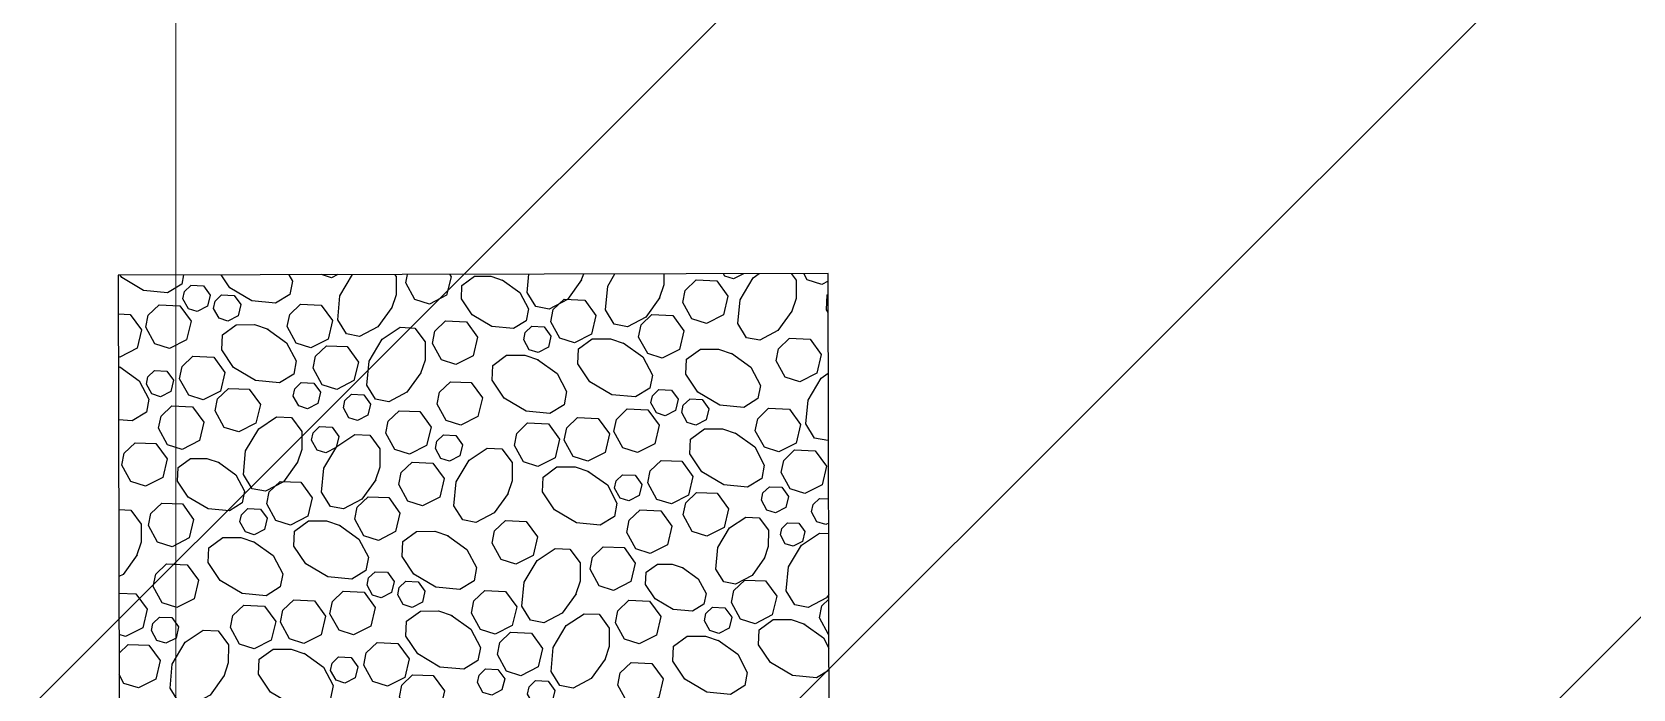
# Model space of a CAD drawing. Header units: feet. Extents: x 7707 to 9528, y 2602 to 5512.
# Drawn here: x 8616.71 to 8627.89, y 4018.87 to 4023.46 of the extents above; entities that cross this region are included whole.
import ezdxf

# ---------------------------------------------------------------- set-up
doc = ezdxf.new("R2010")
doc.units = ezdxf.units.FT
doc.header["$LTSCALE"] = 0.4
doc.header["$MEASUREMENT"] = 0
doc.linetypes.add('HIDDEN', pattern=[0.375, 0.25, -0.125])
for name, color, linetype in [('ECB', 84, 'Continuous'), ('grid', 254, 'HIDDEN'), ('SODDED LOT', 2, 'Continuous'), ('STORM', 7, 'Continuous')]:
    doc.layers.add(name, color=color, linetype=linetype)

# ---------------------------------------------------------------- blocks, each defined once
blk = doc.blocks.new('A$C4CC417DA')
at = {"layer": 'STORM', "color": 1, "flags": 128}
blk.add_lwpolyline([(3.97, 16.571), (0, 7.94), (17.261, 0), (21.231, 8.631)], close=True, dxfattribs=at)
for points in [[(4.063, 16.528), (4.067, 16.434), (3.929, 16.282), (3.834, 16.276)], [(4.445, 16.353), (4.401, 16.346), (4.224, 16.438), (4.22, 16.456)], [(3.763, 16.121), (3.873, 16.144), (4.094, 16.042), (4.234, 15.909)], [(4.225, 15.92), (4.383, 15.64), (4.398, 15.365), (4.293, 15.219), (4.072, 15.193), (3.794, 15.354), (3.6, 15.636), (3.585, 15.734)], [(4.54, 15.735), (4.667, 15.982), (4.918, 16.032), (5.118, 15.874), (5.128, 15.616), (4.99, 15.464), (4.739, 15.448), (4.606, 15.545), (4.54, 15.736)], [(5.999, 15.637), (6, 15.626), (5.895, 15.48), (5.674, 15.454), (5.396, 15.615), (5.202, 15.897), (5.184, 16.012)], [(3.497, 15.543), (3.503, 15.391), (3.42, 15.3), (3.384, 15.298)], [(5.927, 15.17), (6.054, 15.417), (6.304, 15.467), (6.505, 15.309), (6.515, 15.051), (6.377, 14.899), (6.125, 14.883), (5.992, 14.98), (5.927, 15.17)], [(3.306, 14.93), (3.433, 15.177), (3.683, 15.227), (3.884, 15.069), (3.895, 14.81), (3.756, 14.659), (3.505, 14.643), (3.372, 14.74), (3.306, 14.93)], [(5.275, 15.09), (5.402, 15.337), (5.652, 15.386), (5.853, 15.229), (5.863, 14.97), (5.725, 14.819), (5.473, 14.802), (5.34, 14.9), (5.275, 15.09)], [(6.656, 15.201), (6.712, 15.309)], [(4.395, 14.947), (4.675, 15.105), (4.95, 15.119), (5.096, 15.014), (5.123, 14.793), (4.962, 14.516), (4.68, 14.322), (4.395, 14.277), (4.218, 14.369), (4.172, 14.595), (4.274, 14.816), (4.407, 14.956)], [(7.007, 15.174), (7.009, 15.129), (6.926, 15.038), (6.775, 15.028), (6.695, 15.087), (6.656, 15.201)], [(7.877, 14.774), (7.905, 14.725), (7.919, 14.449), (7.814, 14.303), (7.593, 14.277), (7.315, 14.438), (7.122, 14.72), (7.077, 15.005), (7.135, 15.115)], [(6.232, 14.658), (6.308, 14.806), (6.459, 14.836), (6.579, 14.741), (6.585, 14.586), (6.502, 14.496), (6.351, 14.486), (6.272, 14.544), (6.232, 14.658)], [(6.773, 14.676), (6.841, 14.809), (6.977, 14.836), (7.085, 14.751), (7.09, 14.611), (7.016, 14.529), (6.88, 14.52), (6.808, 14.573), (6.773, 14.676)], [(3.051, 14.573), (3.185, 14.512), (3.325, 14.379)], [(5.387, 14.546), (5.666, 14.704), (5.941, 14.718), (6.088, 14.613), (6.114, 14.392), (5.953, 14.114), (5.671, 13.921), (5.386, 13.876), (5.209, 13.968), (5.163, 14.194), (5.265, 14.415), (5.397, 14.555)], [(8.365, 14.549), (8.36, 14.543), (8.108, 14.527), (7.975, 14.624), (7.933, 14.748)], [(3.316, 14.39), (3.474, 14.11), (3.489, 13.835), (3.383, 13.689), (3.162, 13.662), (2.885, 13.824), (2.778, 13.979)], [(3.479, 14.2), (3.606, 14.447), (3.857, 14.496), (4.057, 14.339), (4.067, 14.08), (3.93, 13.929), (3.678, 13.912), (3.544, 14.01), (3.479, 14.2)], [(4.718, 14.184), (4.794, 14.332), (4.945, 14.362), (5.065, 14.267), (5.071, 14.112), (4.989, 14.021), (4.837, 14.011), (4.758, 14.069), (4.719, 14.184)], [(7.071, 14.2), (7.213, 13.948), (7.226, 13.701), (7.132, 13.569), (6.933, 13.545), (6.683, 13.69), (6.508, 13.944), (6.468, 14.201), (6.551, 14.359), (6.754, 14.402), (6.953, 14.309), (7.079, 14.19)], [(8.093, 14.307), (8.372, 14.465), (8.53, 14.473)], [(8.797, 14.351), (8.82, 14.153), (8.659, 13.875), (8.377, 13.682), (8.092, 13.637), (7.916, 13.729), (7.869, 13.955), (7.971, 14.176), (8.104, 14.316)], [(4.43, 13.864), (4.506, 14.012), (4.657, 14.042), (4.777, 13.947), (4.783, 13.792), (4.7, 13.701), (4.549, 13.691), (4.469, 13.75), (4.43, 13.864)], [(5.893, 13.741), (6.02, 13.988), (6.271, 14.037), (6.472, 13.879), (6.482, 13.621), (6.344, 13.469), (6.092, 13.453), (5.959, 13.551), (5.894, 13.741)], [(7.229, 13.833), (7.356, 14.08), (7.606, 14.13), (7.807, 13.972), (7.818, 13.714), (7.679, 13.562), (7.427, 13.545), (7.294, 13.643), (7.229, 13.833)], [(3.662, 13.692), (3.942, 13.851), (4.217, 13.865), (4.363, 13.76), (4.389, 13.539), (4.228, 13.261), (3.946, 13.067), (3.662, 13.023), (3.485, 13.115), (3.438, 13.34), (3.54, 13.562), (3.673, 13.701)], [(5.303, 13.491), (5.43, 13.737), (5.68, 13.787), (5.881, 13.629), (5.891, 13.371), (5.753, 13.219), (5.501, 13.203), (5.368, 13.3), (5.303, 13.49)], [(2.662, 13.538), (2.821, 13.259), (2.835, 12.984), (2.73, 12.837), (2.509, 12.811), (2.297, 12.934)], [(2.601, 13.595), (2.672, 13.527)], [(2.798, 13.219), (2.925, 13.466), (3.176, 13.515), (3.377, 13.358), (3.386, 13.099), (3.248, 12.948), (2.997, 12.931), (2.864, 13.028), (2.799, 13.219)], [(4.488, 13.368), (4.615, 13.615), (4.866, 13.665), (5.066, 13.507), (5.076, 13.248), (4.938, 13.097), (4.686, 13.08), (4.554, 13.178), (4.488, 13.368)], [(6.724, 13.148), (6.951, 13.276), (7.174, 13.288), (7.292, 13.203), (7.313, 13.024), (7.183, 12.799), (6.954, 12.642), (6.724, 12.606), (6.581, 12.68), (6.543, 12.863), (6.626, 13.042), (6.733, 13.155)], [(7.378, 13.289), (7.454, 13.437), (7.605, 13.467), (7.725, 13.372), (7.731, 13.217), (7.648, 13.126), (7.497, 13.116), (7.417, 13.175), (7.378, 13.289)], [(7.812, 13.172), (8.091, 13.331), (8.366, 13.345), (8.513, 13.24), (8.539, 13.019), (8.378, 12.741), (8.096, 12.548), (7.811, 12.503), (7.634, 12.595), (7.588, 12.82), (7.69, 13.042), (7.823, 13.182)], [(5.261, 12.942), (5.337, 13.091), (5.487, 13.12), (5.608, 13.026), (5.614, 12.871), (5.531, 12.78), (5.38, 12.77), (5.3, 12.828), (5.261, 12.942)], [(5.787, 12.956), (5.914, 13.203), (6.165, 13.252), (6.365, 13.095), (6.375, 12.836), (6.237, 12.685), (5.986, 12.668), (5.853, 12.766), (5.788, 12.956)], [(4.314, 12.717), (4.441, 12.964), (4.691, 13.013), (4.892, 12.855), (4.902, 12.597), (4.764, 12.446), (4.512, 12.429), (4.379, 12.527), (4.314, 12.717)], [(2.217, 12.577), (2.469, 12.719), (2.716, 12.732), (2.848, 12.638), (2.872, 12.439), (2.726, 12.189), (2.473, 12.015), (2.216, 11.975), (2.057, 12.057), (2.015, 12.26), (2.107, 12.459), (2.227, 12.585)], [(2.947, 12.675), (3.024, 12.823), (3.174, 12.852), (3.294, 12.758), (3.3, 12.603), (3.217, 12.512), (3.066, 12.502), (2.987, 12.56), (2.947, 12.675)], [(3.381, 12.558), (3.661, 12.716), (3.936, 12.731), (4.082, 12.626), (4.108, 12.405), (3.947, 12.127), (3.665, 11.933), (3.38, 11.889), (3.204, 11.981), (3.157, 12.206), (3.259, 12.428), (3.392, 12.567)], [(5.022, 12.542), (5.301, 12.7), (5.576, 12.714), (5.722, 12.609), (5.749, 12.388), (5.588, 12.111), (5.306, 11.917), (5.021, 11.872), (4.844, 11.964), (4.797, 12.19), (4.9, 12.411), (5.033, 12.551)], [(6.03, 12.303), (6.156, 12.55), (6.407, 12.599), (6.608, 12.442), (6.618, 12.183), (6.48, 12.032), (6.228, 12.016), (6.095, 12.113), (6.03, 12.303)], [(6.824, 12.312), (6.951, 12.558), (7.202, 12.608), (7.402, 12.45), (7.412, 12.192), (7.274, 12.04), (7.022, 12.024), (6.889, 12.121), (6.824, 12.312)], [(4.099, 12.08), (4.226, 12.327), (4.477, 12.377), (4.677, 12.219), (4.687, 11.961), (4.549, 11.809), (4.297, 11.793), (4.164, 11.89), (4.099, 12.08)], [(7.594, 11.99), (7.721, 12.237), (7.971, 12.286), (8.172, 12.128), (8.182, 11.87), (8.044, 11.719), (7.792, 11.702), (7.659, 11.8), (7.594, 11.99)], [(1.851, 11.966), (1.89, 11.973), (2.091, 11.815), (2.101, 11.557), (1.963, 11.406), (1.711, 11.389), (1.618, 11.457)], [(2.396, 11.659), (2.523, 11.906), (2.774, 11.955), (2.975, 11.797), (2.985, 11.539), (2.847, 11.388), (2.595, 11.371), (2.462, 11.469), (2.397, 11.659)], [(6.447, 11.708), (6.606, 11.428), (6.62, 11.153), (6.515, 11.007), (6.294, 10.98), (6.016, 11.142), (5.823, 11.424), (5.778, 11.709), (5.87, 11.885), (6.095, 11.932), (6.317, 11.83), (6.457, 11.697)], [(7.405, 11.694), (7.563, 11.415), (7.578, 11.14), (7.473, 10.994), (7.251, 10.967), (6.974, 11.128), (6.78, 11.41), (6.736, 11.695), (6.827, 11.872), (7.053, 11.918), (7.274, 11.816), (7.414, 11.684)], [(3.163, 11.375), (3.29, 11.622), (3.541, 11.672), (3.741, 11.514), (3.751, 11.255), (3.613, 11.104), (3.361, 11.088), (3.228, 11.185), (3.163, 11.375)], [(4.845, 11.447), (5.004, 11.167), (5.018, 10.892), (4.913, 10.746), (4.692, 10.719), (4.414, 10.881), (4.221, 11.163), (4.176, 11.447), (4.268, 11.624), (4.493, 11.671), (4.715, 11.569), (4.855, 11.436)], [(5.16, 11.262), (5.287, 11.509), (5.538, 11.559), (5.739, 11.401), (5.749, 11.142), (5.611, 10.991), (5.359, 10.974), (5.226, 11.072), (5.161, 11.262)], [(1.545, 11.299), (1.578, 11.306), (1.8, 11.203), (1.94, 11.071)], [(2.888, 11.068), (3.047, 10.788), (3.061, 10.513), (2.956, 10.367), (2.735, 10.341), (2.457, 10.502), (2.263, 10.784), (2.219, 11.069), (2.311, 11.245), (2.536, 11.292), (2.758, 11.19), (2.897, 11.057)], [(3.77, 10.99), (3.847, 11.138), (3.997, 11.168), (4.117, 11.073), (4.123, 10.918), (4.041, 10.827), (3.889, 10.817), (3.81, 10.876), (3.771, 10.99)], [(1.931, 11.081), (2.089, 10.802), (2.103, 10.527), (1.998, 10.381), (1.777, 10.354), (1.499, 10.516), (1.311, 10.79)], [(6.547, 10.697), (6.674, 10.944), (6.925, 10.994), (7.125, 10.836), (7.135, 10.577), (6.997, 10.426), (6.745, 10.41), (6.612, 10.507), (6.547, 10.697)], [(3.227, 10.588), (3.354, 10.835), (3.605, 10.884), (3.805, 10.727), (3.815, 10.468), (3.677, 10.317), (3.425, 10.3), (3.292, 10.398), (3.228, 10.588)], [(3.927, 10.457), (4.053, 10.704), (4.304, 10.754), (4.505, 10.596), (4.515, 10.337), (4.377, 10.186), (4.125, 10.169), (3.992, 10.267), (3.927, 10.457)], [(5.895, 10.617), (6.022, 10.863), (6.273, 10.913), (6.473, 10.755), (6.483, 10.497), (6.345, 10.345), (6.094, 10.329), (5.961, 10.426), (5.895, 10.617)], [(7.276, 10.728), (7.352, 10.876), (7.503, 10.905), (7.623, 10.811), (7.629, 10.656), (7.546, 10.565), (7.395, 10.555), (7.315, 10.613), (7.276, 10.728)], [(1.228, 10.611), (1.232, 10.516), (1.137, 10.412)], [(5.016, 10.474), (5.295, 10.632), (5.571, 10.646), (5.717, 10.541), (5.743, 10.32), (5.582, 10.042), (5.3, 9.849), (5.015, 9.804), (4.838, 9.896), (4.792, 10.121), (4.894, 10.343), (5.027, 10.483)], [(1.378, 9.99), (1.505, 10.237), (1.756, 10.287), (1.957, 10.129), (1.967, 9.87), (1.829, 9.719), (1.577, 9.703), (1.444, 9.8), (1.379, 9.99)], [(2.03, 10.071), (2.157, 10.318), (2.408, 10.367), (2.608, 10.209), (2.618, 9.951), (2.481, 9.8), (2.229, 9.783), (2.096, 9.881), (2.03, 10.071)], [(6.853, 10.185), (6.929, 10.333), (7.079, 10.363), (7.199, 10.268), (7.206, 10.113), (7.123, 10.022), (6.971, 10.012), (6.892, 10.071), (6.853, 10.185)], [(2.76, 10.101), (2.836, 10.249), (2.986, 10.279), (3.106, 10.184), (3.112, 10.029), (3.03, 9.938), (2.879, 9.929), (2.799, 9.987), (2.76, 10.101)], [(3.936, 9.916), (4.095, 9.637), (4.109, 9.362), (4.004, 9.215), (3.783, 9.189), (3.505, 9.35), (3.311, 9.632), (3.267, 9.917), (3.359, 10.094), (3.584, 10.14), (3.805, 10.038), (3.945, 9.905)], [(6.007, 10.072), (6.287, 10.231), (6.562, 10.245), (6.708, 10.14), (6.734, 9.919), (6.573, 9.641), (6.291, 9.448), (6.006, 9.403), (5.83, 9.495), (5.783, 9.72), (5.885, 9.942), (6.018, 10.082)], [(0.954, 10.015), (1.054, 10.02), (1.2, 9.915), (1.226, 9.694), (1.065, 9.416), (0.783, 9.222), (0.575, 9.19)], [(4.099, 9.727), (4.226, 9.974), (4.477, 10.023), (4.678, 9.865), (4.688, 9.607), (4.55, 9.456), (4.298, 9.439), (4.165, 9.536), (4.1, 9.727)], [(5.339, 9.711), (5.415, 9.859), (5.565, 9.888), (5.686, 9.794), (5.692, 9.639), (5.609, 9.548), (5.458, 9.538), (5.378, 9.596), (5.339, 9.711)], [(2.336, 9.559), (2.412, 9.707), (2.562, 9.737), (2.683, 9.642), (2.689, 9.487), (2.606, 9.396), (2.455, 9.386), (2.375, 9.445), (2.336, 9.559)], [(2.974, 9.534), (3.05, 9.682), (3.201, 9.712), (3.321, 9.617), (3.327, 9.462), (3.245, 9.371), (3.093, 9.361), (3.013, 9.419), (2.974, 9.534)], [(1.49, 9.446), (1.77, 9.604), (2.045, 9.619), (2.191, 9.514), (2.218, 9.293), (2.056, 9.015), (1.774, 8.821), (1.489, 8.777), (1.313, 8.869), (1.266, 9.094), (1.368, 9.316), (1.501, 9.455)], [(5.05, 9.391), (5.127, 9.539), (5.277, 9.569), (5.397, 9.474), (5.403, 9.319), (5.32, 9.228), (5.17, 9.218), (5.09, 9.277), (5.05, 9.391)], [(6.514, 9.267), (6.64, 9.514), (6.891, 9.564), (7.092, 9.406), (7.102, 9.148), (6.964, 8.996), (6.712, 8.98), (6.579, 9.077), (6.514, 9.267)], [(0.822, 9.084), (0.898, 9.232), (1.048, 9.262), (1.169, 9.167), (1.175, 9.012), (1.092, 8.921), (0.941, 8.911), (0.861, 8.97), (0.822, 9.084)], [(3.283, 9.065), (3.441, 8.785), (3.455, 8.511), (3.351, 8.364), (3.129, 8.338), (2.851, 8.499), (2.658, 8.781), (2.614, 9.066), (2.705, 9.242), (2.931, 9.289), (3.152, 9.187), (3.292, 9.054)], [(4.283, 9.219), (4.562, 9.377), (4.837, 9.391), (4.983, 9.287), (5.01, 9.065), (4.849, 8.788), (4.566, 8.594), (4.282, 8.55), (4.105, 8.642), (4.058, 8.867), (4.161, 9.088), (4.294, 9.228)], [(5.923, 9.017), (6.05, 9.264), (6.301, 9.314), (6.501, 9.156), (6.511, 8.898), (6.373, 8.746), (6.122, 8.73), (5.989, 8.827), (5.923, 9.017)], [(3.419, 8.746), (3.545, 8.993), (3.796, 9.042), (3.997, 8.884), (4.007, 8.626), (3.869, 8.475), (3.617, 8.458), (3.484, 8.556), (3.419, 8.746)], [(5.108, 8.895), (5.235, 9.142), (5.486, 9.191), (5.687, 9.034), (5.697, 8.775), (5.559, 8.624), (5.307, 8.607), (5.174, 8.705), (5.109, 8.895)], [(0.533, 8.765), (0.61, 8.913), (0.76, 8.942), (0.881, 8.848), (0.887, 8.693), (0.804, 8.602), (0.653, 8.592), (0.573, 8.65), (0.534, 8.765)], [(1.997, 8.641), (2.124, 8.888), (2.374, 8.938), (2.575, 8.78), (2.585, 8.521), (2.447, 8.37), (2.195, 8.353), (2.062, 8.451), (1.997, 8.641)], [(0.365, 8.733), (0.466, 8.66), (0.493, 8.439), (0.332, 8.161), (0.05, 7.968), (0.01, 7.962)], [(1.406, 8.391), (1.533, 8.638), (1.784, 8.687), (1.985, 8.53), (1.995, 8.271), (1.857, 8.12), (1.605, 8.103), (1.472, 8.201), (1.407, 8.391)], [(5.881, 8.469), (5.957, 8.618), (6.108, 8.647), (6.228, 8.552), (6.234, 8.397), (6.151, 8.306), (6, 8.296), (5.92, 8.355), (5.881, 8.469)], [(0.592, 8.269), (0.719, 8.515), (0.969, 8.565), (1.17, 8.407), (1.18, 8.149), (1.042, 7.997), (0.79, 7.981), (0.657, 8.078), (0.592, 8.268)], [(3.568, 8.201), (3.644, 8.35), (3.794, 8.379), (3.915, 8.284), (3.921, 8.129), (3.838, 8.039), (3.686, 8.029), (3.607, 8.087), (3.568, 8.201)], [(4.934, 8.244), (5.062, 8.491), (5.312, 8.54), (5.513, 8.382), (5.522, 8.124), (5.384, 7.972), (5.133, 7.956), (5, 8.053), (4.935, 8.244)], [(1.891, 7.856), (2.018, 8.103), (2.268, 8.153), (2.469, 7.995), (2.479, 7.737), (2.341, 7.585), (2.089, 7.569), (1.956, 7.666), (1.891, 7.856)], [(2.837, 8.104), (3.089, 8.246), (3.336, 8.259), (3.468, 8.165), (3.492, 7.966), (3.347, 7.716), (3.093, 7.542), (2.837, 7.501), (2.678, 7.584), (2.635, 7.787), (2.727, 7.986), (2.847, 8.112)], [(4.001, 8.085), (4.281, 8.243), (4.556, 8.257), (4.702, 8.153), (4.729, 7.932), (4.567, 7.654), (4.285, 7.46), (4.001, 7.416), (3.824, 7.507), (3.777, 7.733), (3.879, 7.954), (4.012, 8.094)], [(5.642, 8.069), (5.922, 8.227), (6.197, 8.241), (6.343, 8.136), (6.369, 7.915), (6.208, 7.637), (5.926, 7.444), (5.641, 7.399), (5.464, 7.491), (5.418, 7.716), (5.52, 7.938), (5.653, 8.078)], [(1.365, 7.843), (1.44, 7.991), (1.591, 8.021), (1.711, 7.926), (1.717, 7.771), (1.635, 7.68), (1.483, 7.67), (1.404, 7.729), (1.364, 7.843)], [(0.472, 7.723), (0.545, 7.864), (0.795, 7.914), (0.996, 7.756), (1.006, 7.498), (0.993, 7.483)], [(4.719, 7.607), (4.846, 7.854), (5.097, 7.904), (5.298, 7.746), (5.308, 7.487), (5.169, 7.336), (4.918, 7.32), (4.785, 7.417), (4.719, 7.607)], [(1.125, 7.442), (1.405, 7.6), (1.68, 7.615), (1.826, 7.51), (1.852, 7.289), (1.76, 7.13)], [(2.133, 7.203), (2.26, 7.451), (2.511, 7.5), (2.711, 7.342), (2.721, 7.084), (2.583, 6.932), (2.331, 6.916), (2.198, 7.013), (2.133, 7.203)], [(1.114, 7.428), (1.136, 7.451)], [(3.017, 7.186), (3.143, 7.433), (3.394, 7.482), (3.595, 7.324), (3.605, 7.066), (3.467, 6.914), (3.215, 6.898), (3.082, 6.995), (3.017, 7.186)], [(3.783, 6.902), (3.911, 7.149), (4.161, 7.198), (4.362, 7.041), (4.372, 6.782), (4.234, 6.631), (3.982, 6.614), (3.849, 6.712), (3.784, 6.902)], [(5.465, 6.974), (5.624, 6.694), (5.638, 6.419), (5.533, 6.272), (5.312, 6.246), (5.034, 6.408), (4.841, 6.689), (4.796, 6.974), (4.888, 7.151), (5.114, 7.198), (5.335, 7.095), (5.475, 6.962)], [(2.855, 6.627), (2.931, 6.772), (3.156, 6.819), (3.378, 6.717), (3.518, 6.584)], [(4.391, 6.516), (4.467, 6.665), (4.617, 6.694), (4.738, 6.6), (4.744, 6.445), (4.661, 6.354), (4.51, 6.344), (4.43, 6.402), (4.391, 6.516)], [(3.508, 6.595), (3.667, 6.315), (3.67, 6.252)], [(3.871, 6.159), (3.975, 6.362), (4.225, 6.411), (4.426, 6.253), (4.436, 5.995), (4.375, 5.928)], [(4.547, 5.984), (4.674, 6.231), (4.924, 6.28), (5.125, 6.123), (5.135, 5.864), (4.997, 5.713), (4.861, 5.704)], [(4.602, 5.823), (4.547, 5.984)]]:
    blk.add_lwpolyline(points, dxfattribs=at)

msp = doc.modelspace()

# ---------------------------------------------------------------- hatches: boundary and pattern name
at = {"layer": 'ECB'}
h = msp.add_hatch(dxfattribs=at)
h.set_pattern_fill('ANSI31', color=5, scale=30, style=0)
h.paths.add_polyline_path([(8887.553, 4027.883), (8876.427, 4038.232), (8848.805, 4048.965), (8635.501, 4059.698), (8571.049, 4059.698), (8566.829, 4046.665), (8566.829, 4024.645), (8569.243, 4010.08), (8608.557, 4012.886), (8634.35, 4014.089), (8785.473, 4010.481), (8872.975, 4010.481), (8881.415, 4017.295)])
at = {"layer": 'SODDED LOT'}
h = msp.add_hatch(dxfattribs=at)
h.set_pattern_fill('ANSI31', color=256, scale=60, style=0)
edge = h.paths.add_edge_path()
edge.add_line((8511.59, 3563.257), (8499.512, 3556.672))
edge.add_line((8499.512, 3556.672), (8500.061, 3482.039))
edge.add_arc((8452.011, 3481.686), 48.052, -77.1096, 0.4214, ccw=False)
edge.add_line((8462.731, 3434.845), (8543.98, 3437.04))
edge.add_line((8543.98, 3437.04), (8557.155, 3438.138))
edge.add_line((8557.155, 3438.138), (8553.861, 3544.05))
edge.add_line((8553.861, 3544.05), (8547.274, 3558.867))
edge.add_line((8547.274, 3558.867), (8536.843, 3563.806))
edge.add_line((8536.843, 3563.806), (8511.59, 3563.257))
h.paths.add_polyline_path([(8440.772, 3561.61), (8445.712, 3447.467), (8457.241, 3448.564), (8471.514, 3456.247), (8486.337, 3474.356), (8486.886, 3510.575), (8486.337, 3554.477), (8479.749, 3561.61), (8462.182, 3561.61)])
h.paths.add_polyline_path([(8365.561, 3558.867), (8369.953, 3445.272), (8407.284, 3448.564), (8403.441, 3558.318)])
h.paths.add_polyline_path([(8253.021, 3554.477), (8255.217, 3440.333), (8330.427, 3443.625), (8326.035, 3557.769)])
h.paths.add_polyline_path([(8137.186, 3551.184), (8212.396, 3553.928), (8214.043, 3439.235), (8141.578, 3437.04)])
h.paths.add_polyline_path([(7991.158, 3556.672), (7980.178, 3545.147), (7980.178, 3467.222), (7992.255, 3447.467), (8007.627, 3435.394), (8035.076, 3433.199), (8102.6, 3435.394), (8100.404, 3549.538), (8057.035, 3548.44), (8021.9, 3551.733)])
h.paths.add_polyline_path([(8117.087, 3695.268), (8076.595, 3693.604), (8040.541, 3695.268), (8002.823, 3700.258), (7966.768, 3711.902), (7935.706, 3722.437), (7906.308, 3736.853), (7894.105, 3734.635), (7872.472, 3686.396), (7859.715, 3642.593), (7855.832, 3620.414), (7857.496, 3611.543), (7864.707, 3604.335), (7881.347, 3599.344), (8032.221, 3581.601), (8063.838, 3579.938), (8119.306, 3581.047)])
h.paths.add_polyline_path([(8381.661, 3717.541), (8306.561, 3714.739), (8284.704, 3712.499), (8262.846, 3704.655), (8238.187, 3697.372), (8231.461, 3698.493), (8233.703, 3584.206), (8385.584, 3589.248)])
h.paths.add_polyline_path([(8457.881, 3706.896), (8497.112, 3708.017), (8499.354, 3592.049), (8461.244, 3591.489)])
edge = h.paths.add_edge_path()
edge.add_line((8822.806, 3572.716), (8675.01, 3568.188))
edge.add_line((8675.01, 3568.188), (8664.251, 3560.263))
edge.add_line((8664.251, 3560.263), (8666.516, 3490.073))
edge.add_arc((8704.238, 3491.29), 37.742, 181.8483, 288.7143)
edge.add_line((8716.347, 3455.544), (8824.504, 3459.506))
edge.add_line((8824.504, 3459.506), (8822.806, 3572.716))
h.paths.add_polyline_path([(8643.768, 3712.11), (8757.985, 3715.372), (8760.432, 3601.2), (8647.848, 3597.938)])
h.paths.add_polyline_path([(8911.36, 3721.08), (9023.129, 3721.896), (9030.471, 3610.986), (8913.808, 3605.277)])
h.paths.add_polyline_path([(9045.156, 3997.54), (9096.554, 4005.695), (9109.607, 3897.232), (9058.21, 3886.63)])
h.paths.add_polyline_path([(8295.911, 4788.163), (8286.083, 4739.043), (8183.182, 4747.712), (8181.448, 4785.851), (8182.604, 4797.409)])
h.paths.add_polyline_path([(8909.108, 4064.131), (8916.701, 4182.074), (8813.315, 4189.08), (8805.138, 4072.305)])
h.paths.add_polyline_path([(9113.562, 4311.817), (9150.812, 4309.335), (9141.706, 4195.144), (9104.87, 4197.627)])
h.paths.add_polyline_path([(8960.421, 4322.574), (8998.913, 4320.092), (8991.463, 4205.901), (8953.385, 4208.384)])
h.paths.add_polyline_path([(8779.948, 4454.802), (8856.877, 4449.175), (8848.433, 4343.205), (8772.912, 4348.831)])
h.paths.add_polyline_path([(9083.677, 4442.561), (9121.902, 4439.903), (9114.257, 4324.609), (9075.368, 4327.267)])
h.paths.add_polyline_path([(8960.024, 4655.594), (8846.295, 4664.291), (8837.857, 4560.363), (8952.614, 4551.327)])
h.paths.add_polyline_path([(9105.683, 4641.386), (8991.086, 4670.518), (8985.159, 4604.848), (9099.262, 4594.973), (9101.732, 4630.524)])
h.paths.add_polyline_path([(8767.147, 4885.328), (8781.981, 4913.501), (8800.523, 4929.07), (8818.323, 4957.243), (8906.583, 4904.604), (8885.074, 4872.724), (8868.016, 4837.878), (8856.89, 4805.257), (8750.088, 4844.551)])
h.paths.add_polyline_path([(8093.949, 4378.376), (8129.701, 4350.007), (8197.519, 4443.589), (8171.35, 4466.432)])
h.paths.add_polyline_path([(7911.816, 4363.194), (8000.023, 4434.797), (8034.358, 4395.445), (8071.653, 4360.235), (7994.399, 4270.584), (7947.336, 4315.853)])
h.paths.add_polyline_path([(8028.996, 4444.435), (8118.818, 4516.822), (8094.447, 4553.711), (8081.914, 4555.799), (7999.751, 4508.47), (7996.966, 4490.373)])
h.paths.add_polyline_path([(8300.439, 4842.916), (8186.598, 4850.525), (8182.792, 4798.296), (8296.979, 4791.032)])
h.paths.add_polyline_path([(8201.652, 5015.055), (8316.593, 4996.896), (8302.444, 4895.455), (8190.099, 4904.953)])
h.paths.add_polyline_path([(8154.455, 4824.022), (8038.856, 4829.3), (8039.134, 4768.467), (8151.954, 4772.912)])
h.paths.add_polyline_path([(8162.031, 4929.257), (8048.419, 4937.786), (8043.031, 4884.817), (8157.541, 4875.839)])
h.paths.add_polyline_path([(8196.798, 5133.792), (8086.063, 5164.328), (8073.335, 5109.3), (8184.706, 5083.217)])

# ---------------------------------------------------------------- linework, layer by layer
at = {"layer": 'grid', "color": 252, "linetype": 'HIDDEN', "lineweight": 0, "ltscale": 100}
msp.add_line((8617.718, 2831.425), (8617.718, 5464.704), dxfattribs=at)

# ---------------------------------------------------------------- block references
at = {"xscale": 0.5214360374484386, "yscale": 0.5214360374484386, "zscale": 0.5214360374484386, "rotation": 294.8280096962542}
msp.add_blockref('A$C4CC417DA', (8613.558, 4020.022), dxfattribs=at)

doc.saveas('drawing.dxf')
